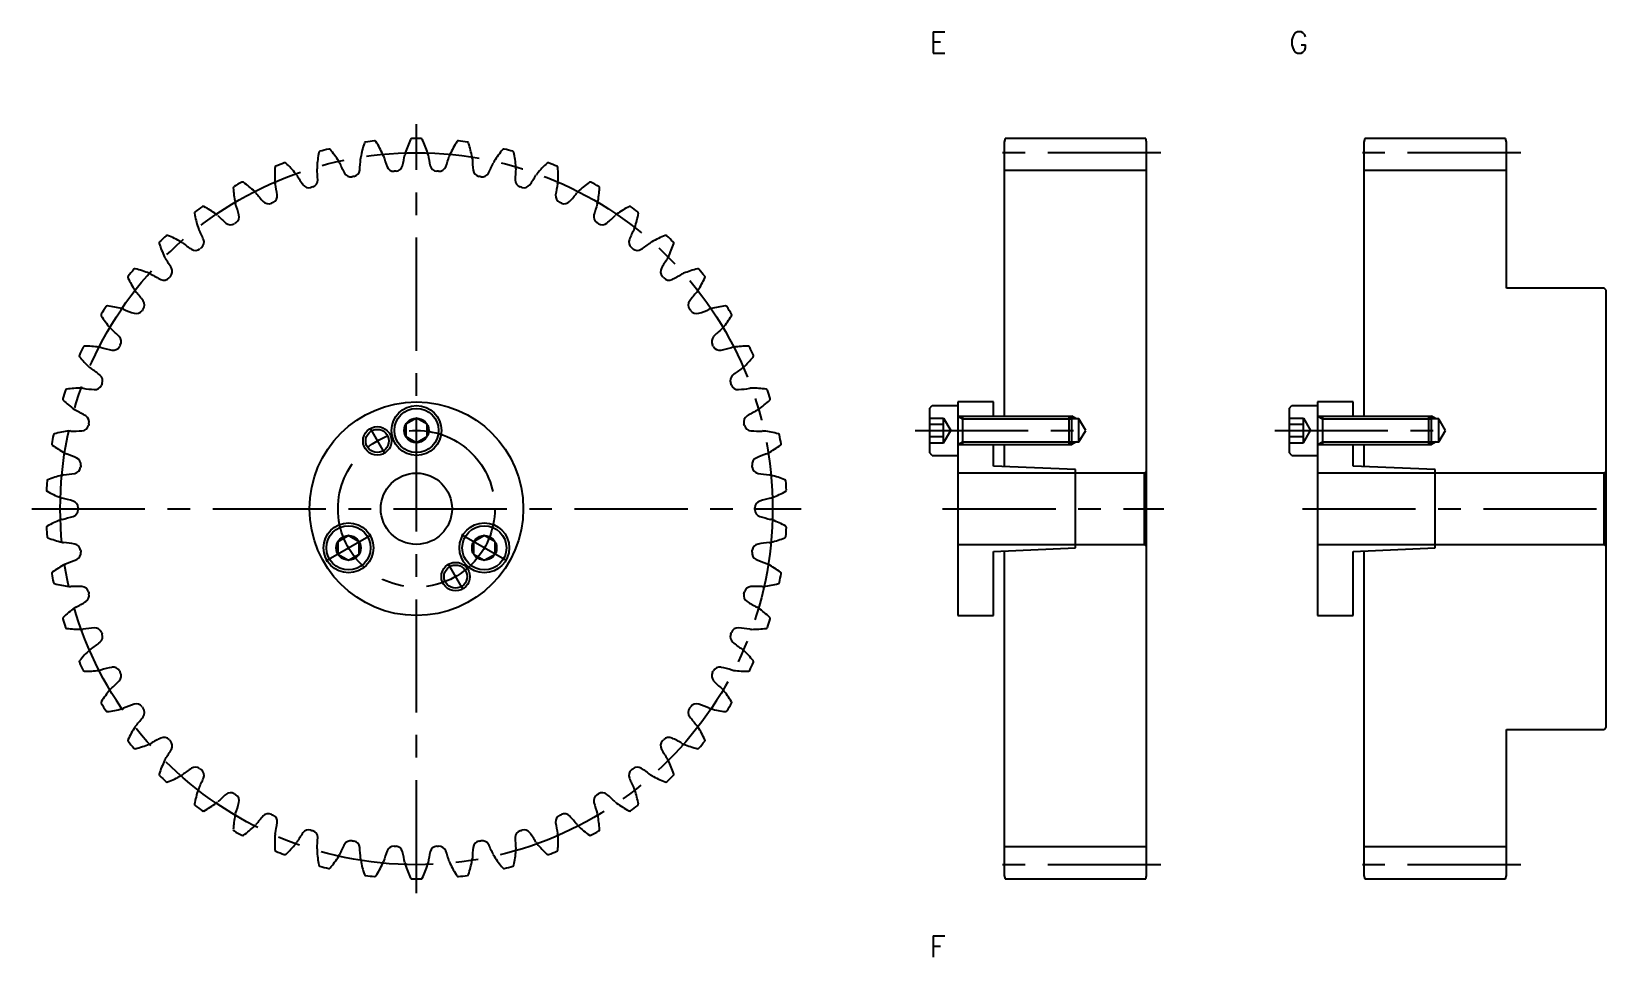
# Model space of a CAD drawing. Extents: x -2 to 221, y -18 to 256.
# Drawn here: x -2 to 220.7, y 126 to 256 of the extents above; entities that cross this region are included whole.
import ezdxf

# ---------------------------------------------------------------- set-up
doc = ezdxf.new("R2010")
doc.units = 0
doc.header["$LTSCALE"] = 0.5
doc.linetypes.add('CENTER', pattern=[50.8, 31.75, -6.35, 6.35, -6.35])
for name, color, linetype in [('MSM_CENTER', 1, 'CENTER'), ('MSM_CONTINUOUS', 7, 'CONTINUOUS'), ('MSM_NARROW', 5, 'CONTINUOUS'), ('MSM_PART_NUMBER', 7, 'CONTINUOUS')]:
    doc.layers.add(name, color=color, linetype=linetype)
doc.styles.get("Standard").update_dxf_attribs({"font": 'txt.shx', "height": 2, "bigfont": 'bigfont.shx'})

# ---------------------------------------------------------------- blocks, each defined once
blk = doc.blocks.new('*U3')
at = {"layer": 'MSM_PART_NUMBER'}
blk.add_text('F', height=3, dxfattribs=at).set_placement((124, 126))
blk = doc.blocks.new('*U8')
at = {"layer": 'MSM_PART_NUMBER'}
blk.add_text('E', height=3, dxfattribs=at).set_placement((124, 253))
blk = doc.blocks.new('*U9')
at = {"layer": 'MSM_PART_NUMBER'}
blk.add_text('G', height=3, dxfattribs=at).set_placement((174.5, 253))

msp = doc.modelspace()

# ---------------------------------------------------------------- linework, layer by layer
at = {"layer": 'MSM_CENTER'}
for p, q in [((52, 135), (52, 243)), ((156.5, 239), (132.5, 239)), ((207, 239), (183, 239)), ((45.45, 200.35), (47.55, 196.71)), ((122, 200), (146.51, 200)), ((172.5, 200), (197.01, 200)), ((-2, 189), (106, 189)), ((125.86, 189), (156.92, 189)), ((176.36, 189), (220.7, 189)), ((39.29, 181.66), (45.66, 185.34)), ((64.71, 181.66), (58.34, 185.34)), ((58.55, 177.66), (56.45, 181.29)), ((156.5, 139), (132.5, 139)), ((207, 139), (183, 139))]:
    msp.add_line(p, q, dxfattribs=at)
for radius in [50, 11]:
    msp.add_circle((52, 189), radius, dxfattribs=at)
at = {"layer": 'MSM_CONTINUOUS'}
for p, q in [((134.63, 241), (134.5, 240.5)), ((154.37, 241), (134.63, 241)), ((154.5, 240.5), (154.37, 241)), ((185.13, 241), (185, 240.5)), ((204.87, 241), (185.13, 241)), ((205, 240.5), (204.87, 241)), ((134.5, 240.5), (134.5, 202)), ((154.5, 137.5), (154.5, 240.5)), ((185, 240.5), (185, 202)), ((205, 220), (205, 240.5)), ((154.5, 236.5), (134.5, 236.5)), ((205, 236.5), (185, 236.5)), ((218.7, 220), (205, 220)), ((219, 219.7), (218.7, 220)), ((219, 158.3), (219, 219.7)), ((124, 203.1), (124.4, 203.5)), ((124, 203.1), (124, 196.9)), ((124.4, 203.5), (128, 203.5)), ((128, 204), (128, 174)), ((133, 204), (128, 204)), ((133, 202), (133, 204)), ((174.5, 203.1), (174.9, 203.5)), ((174.5, 203.1), (174.5, 196.9)), ((174.9, 203.5), (178.5, 203.5)), ((178.5, 204), (178.5, 174)), ((183.5, 204), (178.5, 204)), ((183.5, 202), (183.5, 204)), ((52, 201.73), (50.5, 200.87)), ((50.5, 200.87), (50.5, 199.13)), ((53.5, 200.87), (52, 201.73)), ((53.5, 199.13), (53.5, 200.87)), ((124, 201.73), (126, 201.73)), ((124, 200.87), (126, 200.87)), ((126, 201.73), (127, 200)), ((126, 198.27), (126, 201.73)), ((128, 202), (143.62, 202)), ((128.66, 202), (128.66, 198)), ((143.62, 198), (143.62, 202)), ((144, 201.62), (143.62, 202)), ((145, 201.62), (144, 201.62)), ((144, 198.38), (144, 201.62)), ((145.94, 200), (145, 201.62)), ((145, 198.38), (145, 201.62)), ((174.5, 201.73), (176.5, 201.73)), ((174.5, 200.87), (176.5, 200.87)), ((176.5, 201.73), (177.5, 200)), ((176.5, 198.27), (176.5, 201.73)), ((178.5, 202), (194.12, 202)), ((179.16, 202), (179.16, 198)), ((194.12, 198), (194.12, 202)), ((194.5, 201.62), (194.12, 202)), ((195.5, 201.62), (194.5, 201.62)), ((194.5, 198.38), (194.5, 201.62)), ((196.44, 200), (195.5, 201.62)), ((195.5, 198.38), (195.5, 201.62)), ((50.5, 199.13), (52, 198.27)), ((52, 198.27), (53.5, 199.13)), ((124, 199.13), (126, 199.13)), ((124, 198.27), (126, 198.27)), ((126, 198.27), (127, 200)), ((143.62, 198), (144, 198.38)), ((144, 198.38), (145, 198.38)), ((145, 198.38), (145.94, 200)), ((174.5, 199.13), (176.5, 199.13)), ((174.5, 198.27), (176.5, 198.27)), ((176.5, 198.27), (177.5, 200)), ((194.12, 198), (194.5, 198.38)), ((194.5, 198.38), (195.5, 198.38)), ((195.5, 198.38), (196.44, 200)), ((124.4, 196.5), (124, 196.9)), ((124.4, 196.5), (128, 196.5)), ((128, 198), (143.62, 198)), ((133, 195), (133, 198)), ((134.5, 198), (134.5, 194.93)), ((174.9, 196.5), (174.5, 196.9)), ((174.9, 196.5), (178.5, 196.5)), ((178.5, 198), (194.12, 198)), ((183.5, 195), (183.5, 198)), ((185, 198), (185, 194.93)), ((154.2, 194), (128, 194)), ((144.5, 194.5), (133, 195)), ((144.5, 183.5), (144.5, 194.5)), ((154.5, 194.3), (154.2, 194)), ((154.2, 184), (154.2, 194)), ((218.7, 194), (178.5, 194)), ((195, 194.5), (183.5, 195)), ((195, 183.5), (195, 194.5)), ((219, 194.3), (218.7, 194)), ((218.7, 184), (218.7, 194)), ((42.47, 185.23), (40.97, 184.37)), ((43.97, 184.37), (42.47, 185.23)), ((61.53, 185.23), (60.03, 184.37)), ((63.03, 184.37), (61.53, 185.23)), ((40.97, 184.37), (40.97, 182.63)), ((40.97, 182.63), (42.47, 181.77)), ((42.47, 181.77), (43.97, 182.63)), ((43.97, 182.63), (43.97, 184.37)), ((60.03, 184.37), (60.03, 182.63)), ((60.03, 182.63), (61.53, 181.77)), ((61.53, 181.77), (63.03, 182.63)), ((63.03, 182.63), (63.03, 184.37)), ((128, 184), (154.2, 184)), ((133, 183), (144.5, 183.5)), ((133, 174), (133, 183)), ((134.5, 183.07), (134.5, 137.5)), ((154.2, 184), (154.5, 183.7)), ((178.5, 184), (218.7, 184)), ((183.5, 183), (195, 183.5)), ((183.5, 174), (183.5, 183)), ((185, 183.07), (185, 137.5)), ((218.7, 184), (219, 183.7)), ((128, 174), (133, 174)), ((178.5, 174), (183.5, 174)), ((218.7, 158), (219, 158.3)), ((205, 137.5), (205, 158)), ((205, 158), (218.7, 158)), ((154.5, 141.5), (134.5, 141.5)), ((205, 141.5), (185, 141.5)), ((134.5, 137.5), (134.63, 137)), ((134.63, 137), (154.37, 137)), ((154.37, 137), (154.5, 137.5)), ((185, 137.5), (185.13, 137)), ((185.13, 137), (204.87, 137)), ((204.87, 137), (205, 137.5))]:
    msp.add_line(p, q, dxfattribs=at)
for centre, radius in [((52, 189), 15), ((52, 200), 3.5), ((52, 200), 3.1), ((52, 200), 1.73), ((46.5, 198.53), 1.62), ((52, 189), 5), ((42.47, 183.5), 3.5), ((42.47, 183.5), 3.1), ((42.47, 183.5), 1.73), ((61.53, 183.5), 3.5), ((61.53, 183.5), 3.1), ((61.53, 183.5), 1.73), ((57.5, 179.47), 1.62)]:
    msp.add_circle(centre, radius, dxfattribs=at)
for centre, radius, start, end in [((52, 189), 52, 96.5032, 97.8968), ((46.13, 240.47), 0.2, 32.4587, 96.5032), ((32.24, 231.63), 16.67, 25.4, 32.4587), ((66.26, 233.77), 16.67, 154.7413, 161.8), ((51.37, 240.8), 0.2, 90.6968, 154.7413), ((52, 189), 52, 89.3032, 90.6968), ((52.63, 240.8), 0.2, 25.2587, 89.3032), ((37.74, 233.77), 16.67, 18.2, 25.2587), ((71.76, 231.63), 16.67, 147.5413, 154.6), ((57.87, 240.47), 0.2, 83.4968, 147.5413), ((52, 189), 52, 82.1032, 83.4968), ((54.68, 235.91), 16.67, 169.1413, 176.2), ((38.51, 239.01), 0.2, 105.0969, 169.1413), ((52, 189), 52, 103.7032, 105.0968), ((39.73, 239.33), 0.2, 39.6587, 103.7032), ((27.05, 228.82), 16.67, 32.6, 39.6587), ((45.8, 238.07), 1.65, 169, 178.1121), ((60.54, 235.2), 16.67, 161.9413, 169), ((44.88, 240.31), 0.2, 97.8969, 161.9413), ((45.8, 238.07), 1.65, 16.2879, 25.4), ((66.58, 244.16), 20, 196.3335, 200.8459), ((30.62, 241.89), 20, 346.3541, 350.8665), ((52, 238.46), 1.65, 161.8, 170.9121), ((52, 238.46), 1.65, 9.0879, 18.2), ((73.38, 241.89), 20, 189.1335, 193.6459), ((37.42, 244.16), 20, 339.1541, 343.6665), ((58.2, 238.07), 1.65, 154.6, 163.7121), ((59.12, 240.31), 0.2, 18.0587, 82.1032), ((43.46, 235.2), 16.67, 11, 18.0587), ((58.2, 238.07), 1.65, 1.8879, 11), ((76.95, 228.82), 16.67, 140.3413, 147.4), ((64.27, 239.33), 0.2, 76.2968, 140.3413), ((52, 189), 52, 74.9032, 76.2968), ((65.49, 239.01), 0.2, 10.8587, 74.9032), ((49.32, 235.91), 16.67, 3.8, 10.8587), ((48.78, 235.88), 16.67, 176.3413, 183.4), ((32.35, 236.93), 0.2, 112.2969, 176.3413), ((52, 189), 52, 110.9032, 112.2968), ((33.52, 237.39), 0.2, 46.8587, 110.9032), ((22.26, 225.38), 16.67, 39.8, 46.8587), ((39.7, 236.91), 1.65, 176.2, 185.3121), ((18.14, 234.92), 20, 0.7541, 5.2665), ((39.7, 236.91), 1.65, 23.4879, 32.6), ((59.55, 245.55), 20, 203.5335, 208.0459), ((42.78, 236.62), 1, 208.0459, 280.954), ((43.04, 236.67), 1, 280.646, 353.5541), ((24.16, 238.8), 20, 353.5541, 358.0665), ((48.82, 237.4), 1, 200.8459, 273.754), ((52, 189), 47.5, 93.446, 93.754), ((49.08, 237.41), 1, 273.446, 346.3541), ((54.92, 237.41), 1, 193.6459, 266.554), ((52, 189), 47.5, 86.246, 86.554), ((55.18, 237.4), 1, 266.246, 339.1541), ((79.84, 238.8), 20, 181.9335, 186.4459), ((60.96, 236.67), 1, 186.4459, 259.354), ((61.22, 236.62), 1, 259.046, 331.9541), ((44.45, 245.55), 20, 331.9541, 336.4665), ((64.3, 236.91), 1.65, 147.4, 156.5121), ((85.86, 234.92), 20, 174.7335, 179.2459), ((64.3, 236.91), 1.65, 354.6879, 3.8), ((81.74, 225.38), 16.67, 133.1413, 140.2), ((70.48, 237.39), 0.2, 69.0968, 133.1413), ((52, 189), 52, 67.7032, 69.0968), ((71.65, 236.93), 0.2, 3.6587, 67.7032), ((55.22, 235.88), 16.67, 356.6, 3.6587), ((26.49, 234.09), 0.2, 119.4969, 183.5413), ((42.93, 235.1), 16.67, 183.5413, 190.6), ((52, 189), 52, 118.1032, 119.4968), ((27.6, 234.69), 0.2, 54.0587, 118.1032), ((17.93, 221.36), 16.67, 47, 54.0587), ((33.79, 234.99), 1.65, 183.4, 192.5121), ((12.65, 230.31), 20, 7.9541, 12.4665), ((33.79, 234.99), 1.65, 30.6879, 39.8), ((52.41, 246.05), 20, 210.7335, 215.2459), ((36.89, 235.09), 1, 215.2459, 288.154), ((52, 189), 47.5, 107.846, 108.154), ((37.14, 235.17), 1, 287.846, 0.7541), ((52, 189), 47.5, 100.646, 100.954), ((52, 189), 47.5, 79.046, 79.354), ((66.86, 235.17), 1, 179.2459, 252.154), ((52, 189), 47.5, 71.846, 72.154), ((67.11, 235.09), 1, 251.846, 324.7541), ((51.59, 246.05), 20, 324.7541, 329.2665), ((70.21, 234.99), 1.65, 140.2, 149.3121), ((91.35, 230.31), 20, 167.5335, 172.0459), ((70.21, 234.99), 1.65, 347.4879, 356.6), ((86.07, 221.36), 16.67, 125.9413, 133), ((76.4, 234.69), 0.2, 61.8968, 125.9413), ((52, 189), 52, 60.5032, 61.8968), ((61.07, 235.1), 16.67, 349.4, 356.4587), ((77.51, 234.09), 0.2, 356.4587, 60.5032), ((28.17, 232.34), 1.65, 190.6, 199.7121), ((7.78, 225.05), 20, 15.1541, 19.6665), ((28.17, 232.34), 1.65, 37.8879, 47), ((45.25, 245.65), 20, 217.9335, 222.4459), ((31.23, 232.83), 1, 222.4459, 295.354), ((52, 189), 47.5, 115.046, 115.354), ((31.47, 232.94), 1, 295.046, 7.9541), ((72.53, 232.94), 1, 172.0459, 244.954), ((52, 189), 47.5, 64.646, 64.954), ((72.77, 232.83), 1, 244.646, 317.5541), ((58.75, 245.65), 20, 317.5541, 322.0665), ((75.83, 232.34), 1.65, 133, 142.1121), ((96.22, 225.05), 20, 160.3335, 164.8459), ((75.83, 232.34), 1.65, 340.2879, 349.4), ((21.05, 230.53), 0.2, 126.6969, 190.7413), ((37.22, 233.6), 16.67, 190.7413, 197.8), ((52, 189), 52, 125.3032, 126.6968), ((22.06, 231.27), 0.2, 61.2587, 125.3032), ((14.15, 216.84), 16.67, 54.2, 61.2587), ((22.93, 229.01), 1.65, 45.0879, 54.2), ((38.21, 244.36), 20, 225.1335, 229.6459), ((26.12, 230.02), 1, 302.246, 15.1541), ((77.88, 230.02), 1, 164.8459, 237.754), ((65.79, 244.36), 20, 310.3541, 314.8665), ((81.07, 229.01), 1.65, 125.8, 134.9121), ((89.85, 216.84), 16.67, 118.7413, 125.8), ((81.94, 231.27), 0.2, 54.6968, 118.7413), ((52, 189), 52, 53.3032, 54.6968), ((66.78, 233.6), 16.67, 342.2, 349.2587), ((82.95, 230.53), 0.2, 349.2587, 53.3032), ((52, 189), 52, 132.5032, 133.8968), ((17, 227.19), 0.2, 68.4587, 132.5032), ((10.96, 211.87), 16.67, 61.4, 68.4587), ((22.93, 229.01), 1.65, 197.8, 206.9121), ((3.61, 219.23), 20, 22.3541, 26.8665), ((25.9, 229.88), 1, 229.6459, 302.554), ((52, 189), 47.5, 122.246, 122.554), ((52, 189), 47.5, 57.446, 57.754), ((78.1, 229.88), 1, 237.446, 310.3541), ((100.39, 219.23), 20, 153.1335, 157.6459), ((81.07, 229.01), 1.65, 333.0879, 342.2), ((93.04, 211.87), 16.67, 111.5413, 118.6), ((87, 227.19), 0.2, 47.4968, 111.5413), ((52, 189), 52, 46.1032, 47.4968), ((16.08, 226.33), 0.2, 133.8969, 197.9413), ((31.75, 231.4), 16.67, 197.9413, 205), ((18.14, 225.05), 1.65, 52.2879, 61.4), ((31.38, 242.19), 20, 232.3335, 236.8459), ((20.98, 226.29), 1, 236.8459, 309.754), ((52, 189), 47.5, 129.446, 129.754), ((21.19, 226.45), 1, 309.446, 22.3541), ((82.81, 226.45), 1, 157.6459, 230.554), ((52, 189), 47.5, 50.246, 50.554), ((83.02, 226.29), 1, 230.246, 303.1541), ((72.62, 242.19), 20, 303.1541, 307.6665), ((85.86, 225.05), 1.65, 118.6, 127.7121), ((72.25, 231.4), 16.67, 335, 342.0587), ((87.92, 226.33), 0.2, 342.0587, 46.1032), ((12.49, 222.5), 0.2, 75.6587, 139.7032), ((18.14, 225.05), 1.65, 205, 214.1121), ((0.21, 212.92), 20, 29.5541, 34.0665), ((16.73, 222.3), 1, 316.646, 29.5541), ((87.27, 222.3), 1, 150.4459, 223.354), ((103.79, 212.92), 20, 145.9335, 150.4459), ((85.86, 225.05), 1.65, 325.8879, 335), ((91.51, 222.5), 0.2, 40.2968, 104.3413), ((11.69, 221.53), 0.2, 141.0969, 205.1413), ((26.6, 228.53), 16.67, 205.1413, 212.2), ((52, 189), 52, 139.7032, 141.0968), ((8.41, 206.55), 16.67, 68.6, 75.6587), ((13.89, 220.53), 1.65, 59.4879, 68.6), ((24.87, 239.19), 20, 239.5335, 244.0459), ((16.56, 222.11), 1, 244.0459, 316.954), ((52, 189), 47.5, 136.646, 136.954), ((52, 189), 47.5, 43.046, 43.354), ((87.44, 222.11), 1, 223.046, 295.9541), ((79.13, 239.19), 20, 295.9541, 300.4665), ((90.11, 220.53), 1.65, 111.4, 120.5121), ((95.59, 206.55), 16.67, 104.3413, 111.4), ((77.4, 228.53), 16.67, 327.8, 334.8587), ((52, 189), 52, 38.9032, 40.2968), ((92.31, 221.53), 0.2, 334.8587, 38.9032), ((13.89, 220.53), 1.65, 212.2, 221.3121), ((-2.38, 206.24), 20, 36.7541, 41.2665), ((106.38, 206.24), 20, 138.7335, 143.2459), ((90.11, 220.53), 1.65, 318.6879, 327.8), ((7.93, 216.22), 0.2, 148.2969, 212.3413), ((52, 189), 52, 146.9032, 148.2968), ((21.84, 225.03), 16.67, 212.3413, 219.4), ((8.6, 217.29), 0.2, 82.8587, 146.9032), ((6.56, 200.95), 16.67, 75.8, 82.8587), ((10.24, 215.5), 1.65, 66.6879, 75.8), ((18.79, 235.39), 20, 246.7335, 251.2459), ((12.69, 217.4), 1, 251.2459, 324.154), ((52, 189), 47.5, 143.846, 144.154), ((12.84, 217.61), 1, 323.846, 36.7541), ((91.16, 217.61), 1, 143.2459, 216.154), ((52, 189), 47.5, 35.846, 36.154), ((91.31, 217.4), 1, 215.846, 288.7541), ((85.21, 235.39), 20, 288.7541, 293.2665), ((93.76, 215.5), 1.65, 104.2, 113.3121), ((97.44, 200.95), 16.67, 97.1413, 104.2), ((82.16, 225.03), 16.67, 320.6, 327.6587), ((95.4, 217.29), 0.2, 33.0968, 97.1413), ((52, 189), 52, 31.7032, 33.0968), ((96.07, 216.22), 0.2, 327.6587, 31.7032), ((10.24, 215.5), 1.65, 219.4, 228.5121), ((-4.12, 199.29), 20, 43.9541, 48.4665), ((108.12, 199.29), 20, 131.5335, 136.0459), ((93.76, 215.5), 1.65, 311.4879, 320.6), ((52, 189), 52, 154.1032, 155.4968), ((5.4, 211.62), 0.2, 90.0587, 154.1032), ((5.42, 195.16), 16.67, 83, 90.0587), ((7.25, 210.06), 1.65, 73.8879, 83), ((13.24, 230.87), 20, 253.9335, 258.4459), ((9.44, 212.25), 1, 258.4459, 331.354), ((9.56, 212.48), 1, 331.046, 43.9541), ((52, 189), 47.5, 151.046, 151.354), ((94.44, 212.48), 1, 136.0459, 208.954), ((52, 189), 47.5, 28.646, 28.954), ((94.56, 212.25), 1, 208.646, 281.5541), ((90.76, 230.87), 20, 281.5541, 286.0665), ((96.75, 210.06), 1.65, 97, 106.1121), ((98.58, 195.16), 16.67, 89.9413, 97), ((98.6, 211.62), 0.2, 25.8968, 89.9413), ((52, 189), 52, 24.5032, 25.8968), ((4.87, 210.48), 0.2, 155.4969, 219.5413), ((17.56, 220.97), 16.67, 219.5413, 226.6), ((86.44, 220.97), 16.67, 313.4, 320.4587), ((99.13, 210.48), 0.2, 320.4587, 24.5032), ((7.25, 210.06), 1.65, 226.6, 235.7121), ((-4.96, 192.18), 20, 51.1541, 55.6665), ((6.95, 206.98), 1, 338.246, 51.1541), ((97.05, 206.98), 1, 128.8459, 201.754), ((108.96, 192.18), 20, 124.3335, 128.8459), ((96.75, 210.06), 1.65, 304.2879, 313.4), ((52, 189), 52, 161.3032, 162.6968), ((2.93, 205.61), 0.2, 97.2587, 161.3032), ((5.01, 189.27), 16.67, 90.2, 97.2587), ((4.96, 204.28), 1.65, 81.0879, 90.2), ((8.3, 225.68), 20, 261.1335, 265.6459), ((6.86, 206.73), 1, 265.6459, 338.554), ((52, 189), 47.5, 158.246, 158.554), ((52, 189), 47.5, 21.446, 21.754), ((97.14, 206.73), 1, 201.446, 274.3541), ((95.7, 225.68), 20, 274.3541, 278.8665), ((99.04, 204.28), 1.65, 89.8, 98.9121), ((98.99, 189.27), 16.67, 82.7413, 89.8), ((101.07, 205.61), 0.2, 18.6968, 82.7413), ((52, 189), 52, 17.3032, 18.6968), ((2.54, 204.41), 0.2, 162.6969, 226.7413), ((13.83, 216.4), 16.67, 226.7413, 233.8), ((4.96, 204.28), 1.65, 233.8, 242.9121), ((-4.91, 185.01), 20, 58.3541, 62.8665), ((108.91, 185.01), 20, 117.1335, 121.6459), ((99.04, 204.28), 1.65, 297.0879, 306.2), ((90.17, 216.4), 16.67, 306.2, 313.2587), ((101.46, 204.41), 0.2, 313.2587, 17.3032), ((4.99, 200.94), 1, 272.8459, 345.754), ((5.06, 201.19), 1, 345.446, 58.3541), ((52, 189), 47.5, 165.446, 165.754), ((98.94, 201.19), 1, 121.6459, 194.554), ((52, 189), 47.5, 14.246, 14.554), ((99.01, 200.94), 1, 194.246, 267.1541), ((52, 189), 52, 168.5032, 169.8968), ((1.24, 199.32), 0.2, 104.4587, 168.5032), ((5.35, 183.38), 16.67, 97.4, 104.4587), ((3.42, 198.27), 1.65, 88.2879, 97.4), ((4.05, 219.91), 20, 268.3335, 272.8459), ((99.95, 219.91), 20, 267.1541, 271.6665), ((100.58, 198.27), 1.65, 82.6, 91.7121), ((98.65, 183.38), 16.67, 75.5413, 82.6), ((102.76, 199.32), 0.2, 11.4968, 75.5413), ((52, 189), 52, 10.1032, 11.4968), ((1, 198.09), 0.2, 169.8968, 233.9413), ((10.7, 211.4), 16.67, 233.9413, 241), ((3.42, 198.27), 1.65, 241, 250.1121), ((-3.96, 177.91), 20, 65.5541, 70.0665), ((3.9, 195.21), 1, 352.646, 65.5541), ((100.1, 195.21), 1, 114.4459, 187.354), ((107.96, 177.91), 20, 109.9335, 114.4459), ((100.58, 198.27), 1.65, 289.8879, 299), ((93.3, 211.4), 16.67, 299, 306.0587), ((103, 198.09), 0.2, 306.0587, 10.1032), ((2.64, 192.11), 1.65, 95.4879, 104.6), ((0.55, 213.66), 20, 275.5335, 280.0459), ((3.87, 194.95), 1, 280.0459, 352.954), ((52, 189), 47.5, 172.646, 172.954), ((52, 189), 47.5, 7.046, 7.354), ((100.13, 194.95), 1, 187.046, 259.9541), ((103.45, 213.66), 20, 259.9541, 264.4665), ((101.36, 192.11), 1.65, 75.4, 84.5121), ((52, 189), 52, 175.7032, 177.0968), ((0.27, 191.62), 0.2, 177.0968, 241.1413), ((0.35, 192.88), 0.2, 111.6587, 175.7032), ((6.42, 177.58), 16.67, 104.6, 111.6587), ((97.58, 177.58), 16.67, 68.3413, 75.4), ((103.65, 192.88), 0.2, 4.2968, 68.3413), ((103.73, 191.62), 0.2, 298.8587, 2.9032), ((52, 189), 52, 2.9032, 4.2968), ((8.21, 206.05), 16.67, 241.1413, 248.2), ((2.64, 192.11), 1.65, 248.2, 257.3121), ((-2.13, 170.98), 20, 72.7541, 77.2665), ((3.5, 189.13), 1, 359.846, 72.7541), ((100.5, 189.13), 1, 107.2459, 180.154), ((106.13, 170.98), 20, 102.7335, 107.2459), ((101.36, 192.11), 1.65, 282.6879, 291.8), ((95.79, 206.05), 16.67, 291.8, 298.8587), ((8.21, 171.95), 16.67, 111.8, 118.8587), ((2.64, 185.89), 1.65, 102.6879, 111.8), ((-2.13, 207.02), 20, 282.7335, 287.2459), ((3.5, 188.87), 1, 287.2459, 0.154), ((52, 189), 47.5, 179.846, 180.154), ((52, 189), 47.5, 359.846, 0.154), ((100.5, 188.87), 1, 179.846, 252.7541), ((106.13, 207.02), 20, 252.7541, 257.2665), ((101.36, 185.89), 1.65, 68.2, 77.3121), ((95.79, 171.95), 16.67, 61.1413, 68.2), ((0.27, 186.38), 0.2, 118.8587, 182.9032), ((52, 189), 52, 182.9032, 184.2968), ((0.35, 185.12), 0.2, 184.2968, 248.3413), ((6.42, 200.42), 16.67, 248.3413, 255.4), ((97.58, 200.42), 16.67, 284.6, 291.6587), ((103.65, 185.12), 0.2, 291.6587, 355.7032), ((103.73, 186.38), 0.2, 357.0968, 61.1413), ((52, 189), 52, 355.7032, 357.0968), ((2.64, 185.89), 1.65, 255.4, 264.5121), ((0.55, 164.34), 20, 79.9541, 84.4665), ((3.87, 183.05), 1, 7.046, 79.9541), ((3.9, 182.79), 1, 294.4459, 7.354), ((52, 189), 47.5, 187.046, 187.354), ((100.1, 182.79), 1, 172.646, 245.5541), ((52, 189), 47.5, 352.646, 352.954), ((100.13, 183.05), 1, 100.0459, 172.954), ((103.45, 164.34), 20, 95.5335, 100.0459), ((101.36, 185.89), 1.65, 275.4879, 284.6), ((10.7, 166.6), 16.67, 119, 126.0587), ((3.42, 179.73), 1.65, 109.8879, 119), ((-3.96, 200.09), 20, 289.9335, 294.4459), ((107.96, 200.09), 20, 245.5541, 250.0665), ((100.58, 179.73), 1.65, 61, 70.1121), ((93.3, 166.6), 16.67, 53.9413, 61), ((1, 179.91), 0.2, 126.0587, 190.1032), ((52, 189), 52, 190.1032, 191.4968), ((1.24, 178.68), 0.2, 191.4968, 255.5413), ((5.35, 194.62), 16.67, 255.5413, 262.6), ((98.65, 194.62), 16.67, 277.4, 284.4587), ((102.76, 178.68), 0.2, 284.4587, 348.5035), ((52, 189), 52, 348.5032, 349.8968), ((103, 179.91), 0.2, 349.8968, 53.9413), ((3.42, 179.73), 1.65, 262.6, 271.7121), ((4.05, 158.09), 20, 87.1541, 91.6665), ((-4.91, 192.99), 20, 297.1335, 301.6459), ((4.99, 177.06), 1, 14.246, 87.1541), ((5.06, 176.81), 1, 301.6459, 14.554), ((52, 189), 47.5, 194.246, 194.554), ((98.94, 176.81), 1, 165.446, 238.3541), ((52, 189), 47.5, 345.446, 345.754), ((99.01, 177.06), 1, 92.8459, 165.754), ((108.91, 192.99), 20, 238.3541, 242.8665), ((99.95, 158.09), 20, 88.3335, 92.8459), ((100.58, 179.73), 1.65, 268.2879, 277.4), ((2.54, 173.59), 0.2, 133.2587, 197.3032), ((13.83, 161.6), 16.67, 126.2, 133.2587), ((4.96, 173.72), 1.65, 117.0879, 126.2), ((99.04, 173.72), 1.65, 53.8, 62.9121), ((90.17, 161.6), 16.67, 46.7413, 53.8), ((101.46, 173.59), 0.2, 342.6968, 46.7413), ((52, 189), 52, 197.3032, 198.6968), ((2.93, 172.4), 0.2, 198.6968, 262.7413), ((5.01, 188.73), 16.67, 262.7413, 269.8), ((4.96, 173.72), 1.65, 269.8, 278.9121), ((8.3, 152.32), 20, 94.3541, 98.8665), ((6.86, 171.27), 1, 21.446, 94.3541), ((52, 189), 47.5, 201.446, 201.754), ((52, 189), 47.5, 338.246, 338.554), ((97.14, 171.27), 1, 85.6459, 158.554), ((95.7, 152.32), 20, 81.1335, 85.6459), ((99.04, 173.72), 1.65, 261.0879, 270.2), ((98.99, 188.73), 16.67, 270.2, 277.2587), ((101.07, 172.4), 0.2, 277.2587, 341.3032), ((52, 189), 52, 341.3032, 342.6968), ((7.25, 167.94), 1.65, 124.2879, 133.4), ((-4.96, 185.82), 20, 304.3335, 308.8459), ((6.95, 171.02), 1, 308.8459, 21.754), ((97.05, 171.02), 1, 158.246, 231.1541), ((108.96, 185.82), 20, 231.1541, 235.6665), ((96.75, 167.94), 1.65, 46.6, 55.7121), ((4.87, 167.52), 0.2, 140.4587, 204.5032), ((52, 189), 52, 204.5032, 205.8968), ((17.56, 157.03), 16.67, 133.4, 140.4587), ((86.44, 157.03), 16.67, 39.5413, 46.6), ((52, 189), 52, 334.1032, 335.4968), ((99.13, 167.52), 0.2, 335.4968, 39.5413), ((5.4, 166.38), 0.2, 205.8968, 269.9413), ((5.42, 182.84), 16.67, 269.9413, 277), ((7.25, 167.94), 1.65, 277, 286.1121), ((13.24, 147.13), 20, 101.5541, 106.0665), ((-4.12, 178.71), 20, 311.5335, 316.0459), ((9.44, 165.75), 1, 28.646, 101.5541), ((9.56, 165.52), 1, 316.0459, 28.954), ((52, 189), 47.5, 208.646, 208.954), ((94.44, 165.52), 1, 151.046, 223.9541), ((52, 189), 47.5, 331.046, 331.354), ((94.56, 165.75), 1, 78.4459, 151.354), ((108.12, 178.71), 20, 223.9541, 228.4665), ((90.76, 147.13), 20, 73.9335, 78.4459), ((96.75, 167.94), 1.65, 253.8879, 263), ((98.58, 182.84), 16.67, 263, 270.0587), ((98.6, 166.38), 0.2, 270.0587, 334.1035), ((21.84, 152.97), 16.67, 140.6, 147.6587), ((10.24, 162.5), 1.65, 131.4879, 140.6), ((93.76, 162.5), 1.65, 39.4, 48.5121), ((82.16, 152.97), 16.67, 32.3413, 39.4), ((7.93, 161.78), 0.2, 147.6587, 211.7032), ((52, 189), 52, 211.7032, 213.0968), ((8.6, 160.71), 0.2, 213.0968, 277.1413), ((6.56, 177.05), 16.67, 277.1413, 284.2), ((10.24, 162.5), 1.65, 284.2, 293.3121), ((18.79, 142.61), 20, 108.7541, 113.2665), ((12.69, 160.6), 1, 35.846, 108.7541), ((52, 189), 47.5, 215.846, 216.154), ((12.84, 160.39), 1, 323.2459, 36.154), ((91.16, 160.39), 1, 143.846, 216.7541), ((52, 189), 47.5, 323.846, 324.154), ((91.31, 160.6), 1, 71.2459, 144.154), ((85.21, 142.61), 20, 66.7335, 71.2459), ((93.76, 162.5), 1.65, 246.6879, 255.8), ((97.44, 177.05), 16.67, 255.8, 262.8587), ((95.4, 160.71), 0.2, 262.8587, 326.9035), ((52, 189), 52, 326.9032, 328.2968), ((96.07, 161.78), 0.2, 328.2968, 32.3413), ((26.6, 149.47), 16.67, 147.8, 154.8587), ((13.89, 157.47), 1.65, 138.6879, 147.8), ((-2.38, 171.76), 20, 318.7335, 323.2459), ((106.38, 171.76), 20, 216.7541, 221.2665), ((90.11, 157.47), 1.65, 32.2, 41.3121), ((77.4, 149.47), 16.67, 25.1413, 32.2), ((11.69, 156.47), 0.2, 154.8587, 218.9032), ((52, 189), 52, 218.9032, 220.2968), ((8.41, 171.45), 16.67, 284.3413, 291.4), ((13.89, 157.47), 1.65, 291.4, 300.5121), ((24.87, 138.81), 20, 115.9541, 120.4665), ((16.56, 155.89), 1, 43.046, 115.9541), ((52, 189), 47.5, 223.046, 223.354), ((16.73, 155.7), 1, 330.4459, 43.354), ((87.27, 155.7), 1, 136.646, 209.5541), ((52, 189), 47.5, 316.646, 316.954), ((87.44, 155.89), 1, 64.0459, 136.954), ((79.13, 138.81), 20, 59.5335, 64.0459), ((90.11, 157.47), 1.65, 239.4879, 248.6), ((95.59, 171.45), 16.67, 248.6, 255.6587), ((52, 189), 52, 319.7032, 321.0968), ((92.31, 156.47), 0.2, 321.0968, 25.1413), ((12.49, 155.5), 0.2, 220.2968, 284.3413), ((18.14, 152.95), 1.65, 145.8879, 155), ((0.21, 165.08), 20, 325.9335, 330.4459), ((103.79, 165.08), 20, 209.5541, 214.0665), ((85.86, 152.95), 1.65, 25, 34.1121), ((91.51, 155.5), 0.2, 255.6587, 319.7035), ((16.08, 151.67), 0.2, 162.0587, 226.1032), ((31.75, 146.6), 16.67, 155, 162.0587), ((52, 189), 52, 226.1032, 227.4968), ((10.96, 166.13), 16.67, 291.5413, 298.6), ((18.14, 152.95), 1.65, 298.6, 307.7121), ((31.38, 135.81), 20, 123.1541, 127.6665), ((20.98, 151.71), 1, 50.246, 123.1541), ((52, 189), 47.5, 230.246, 230.554), ((21.19, 151.55), 1, 337.6459, 50.554), ((82.81, 151.55), 1, 129.446, 202.3541), ((52, 189), 47.5, 309.446, 309.754), ((83.02, 151.71), 1, 56.8459, 129.754), ((72.62, 135.81), 20, 52.3335, 56.8459), ((85.86, 152.95), 1.65, 232.2879, 241.4), ((93.04, 166.13), 16.67, 241.4, 248.4587), ((52, 189), 52, 312.5032, 313.8968), ((72.25, 146.6), 16.67, 17.9413, 25), ((87.92, 151.67), 0.2, 313.8968, 17.9413), ((17, 150.81), 0.2, 227.4968, 291.5413), ((37.22, 144.4), 16.67, 162.2, 169.2587), ((22.93, 148.99), 1.65, 153.0879, 162.2), ((3.61, 158.77), 20, 333.1335, 337.6459), ((100.39, 158.77), 20, 202.3541, 206.8665), ((81.07, 148.99), 1.65, 17.8, 26.9121), ((66.78, 144.4), 16.67, 10.7413, 17.8), ((87, 150.81), 0.2, 248.4587, 312.5035), ((21.05, 147.47), 0.2, 169.2587, 233.3032), ((52, 189), 52, 233.3032, 234.6968), ((14.15, 161.16), 16.67, 298.7413, 305.8), ((22.93, 148.99), 1.65, 305.8, 314.9121), ((38.21, 133.64), 20, 130.3541, 134.8665), ((25.9, 148.12), 1, 57.446, 130.3541), ((52, 189), 47.5, 237.446, 237.754), ((7.78, 152.95), 20, 340.3335, 344.8459), ((26.12, 147.98), 1, 344.8459, 57.754), ((77.88, 147.98), 1, 122.246, 195.1541), ((96.22, 152.95), 20, 195.1541, 199.6665), ((52, 189), 47.5, 302.246, 302.554), ((78.1, 148.12), 1, 49.6459, 122.554), ((65.79, 133.64), 20, 45.1335, 49.6459), ((81.07, 148.99), 1.65, 225.0879, 234.2), ((89.85, 161.16), 16.67, 234.2, 241.2587), ((52, 189), 52, 305.3032, 306.6968), ((82.95, 147.47), 0.2, 306.6968, 10.7413), ((22.06, 146.73), 0.2, 234.6968, 298.7413), ((42.93, 142.9), 16.67, 169.4, 176.4587), ((28.17, 145.66), 1.65, 160.2879, 169.4), ((45.25, 132.35), 20, 137.5541, 142.0665), ((31.23, 145.17), 1, 64.646, 137.5541), ((52, 189), 47.5, 244.646, 244.954), ((31.47, 145.06), 1, 352.0459, 64.954), ((12.65, 147.69), 20, 347.5335, 352.0459), ((72.53, 145.06), 1, 115.046, 187.9541), ((91.35, 147.69), 20, 187.9541, 192.4665), ((52, 189), 47.5, 295.046, 295.354), ((72.77, 145.17), 1, 42.4459, 115.354), ((58.75, 132.35), 20, 37.9335, 42.4459), ((75.83, 145.66), 1.65, 10.6, 19.7121), ((61.07, 142.9), 16.67, 3.5413, 10.6), ((81.94, 146.73), 0.2, 241.2587, 305.3029), ((26.49, 143.91), 0.2, 176.4587, 240.5032), ((52, 189), 52, 240.5032, 241.8968), ((27.6, 143.31), 0.2, 241.8968, 305.9413), ((17.93, 156.64), 16.67, 305.9413, 313), ((28.17, 145.66), 1.65, 313, 322.1121), ((48.78, 142.12), 16.67, 176.6, 183.6587), ((33.79, 143.01), 1.65, 167.4879, 176.6), ((52.41, 131.95), 20, 144.7541, 149.2665), ((36.89, 142.91), 1, 71.846, 144.7541), ((52, 189), 47.5, 251.846, 252.154), ((37.14, 142.83), 1, 359.2459, 72.154), ((18.14, 143.08), 20, 354.7335, 359.2459), ((66.86, 142.83), 1, 107.846, 180.7541), ((85.86, 143.08), 20, 180.7541, 185.2665), ((52, 189), 47.5, 287.846, 288.154), ((67.11, 142.91), 1, 35.2459, 108.154), ((51.59, 131.95), 20, 30.7335, 35.2459), ((70.21, 143.01), 1.65, 3.4, 12.5121), ((55.22, 142.12), 16.67, 356.3413, 3.4), ((75.83, 145.66), 1.65, 217.8879, 227), ((86.07, 156.64), 16.67, 227, 234.0587), ((76.4, 143.31), 0.2, 234.0587, 298.1029), ((52, 189), 52, 298.1032, 299.4968), ((77.51, 143.91), 0.2, 299.4968, 3.5413), ((32.35, 141.07), 0.2, 183.6587, 247.7032), ((52, 189), 52, 247.7032, 249.0968), ((33.52, 140.61), 0.2, 249.0968, 313.1413), ((22.26, 152.62), 16.67, 313.1413, 320.2), ((33.79, 143.01), 1.65, 320.2, 329.3121), ((39.7, 141.09), 1.65, 174.6879, 183.8), ((54.68, 142.09), 16.67, 183.8, 190.8587), ((39.7, 141.09), 1.65, 327.4, 336.5121), ((59.55, 132.45), 20, 151.9541, 156.4665), ((42.78, 141.38), 1, 79.046, 151.9541), ((52, 189), 47.5, 259.046, 259.354), ((43.04, 141.33), 1, 6.4459, 79.354), ((24.16, 139.2), 20, 1.9335, 6.4459), ((66.58, 133.84), 20, 159.1541, 163.6665), ((48.82, 140.6), 1, 86.246, 159.1541), ((52, 189), 47.5, 266.246, 266.554), ((49.08, 140.59), 1, 13.6459, 86.554), ((30.62, 136.11), 20, 9.1335, 13.6459), ((73.38, 136.11), 20, 166.3541, 170.8665), ((54.92, 140.59), 1, 93.446, 166.3541), ((52, 189), 47.5, 273.446, 273.754), ((55.18, 140.6), 1, 20.8459, 93.754), ((37.42, 133.84), 20, 16.3335, 20.8459), ((79.84, 139.2), 20, 173.5541, 178.0665), ((60.96, 141.33), 1, 100.646, 173.5541), ((52, 189), 47.5, 280.646, 280.954), ((61.22, 141.38), 1, 28.0459, 100.954), ((44.45, 132.45), 20, 23.5335, 28.0459), ((64.3, 141.09), 1.65, 203.4879, 212.6), ((49.32, 142.09), 16.67, 349.1413, 356.2), ((64.3, 141.09), 1.65, 356.2, 5.3121), ((70.21, 143.01), 1.65, 210.6879, 219.8), ((81.74, 152.62), 16.67, 219.8, 226.8587), ((70.48, 140.61), 0.2, 226.8587, 290.9032), ((52, 189), 52, 290.9032, 292.2968), ((71.65, 141.07), 0.2, 292.2968, 356.3413), ((38.51, 138.99), 0.2, 190.8587, 254.9032), ((52, 189), 52, 254.9032, 256.2968), ((39.73, 138.67), 0.2, 256.2968, 320.3413), ((27.05, 149.18), 16.67, 320.3413, 327.4), ((45.8, 139.93), 1.65, 181.8879, 191), ((60.54, 142.8), 16.67, 191, 198.0587), ((32.24, 146.37), 16.67, 327.5413, 334.6), ((45.8, 139.93), 1.65, 334.6, 343.7121), ((52, 139.54), 1.65, 189.0879, 198.2), ((66.26, 144.23), 16.67, 198.2, 205.2587), ((37.74, 144.23), 16.67, 334.7413, 341.8), ((52, 139.54), 1.65, 341.8, 350.9121), ((58.2, 139.93), 1.65, 196.2879, 205.4), ((71.76, 146.37), 16.67, 205.4, 212.4587), ((43.46, 142.8), 16.67, 341.9413, 349), ((58.2, 139.93), 1.65, 349, 358.1121), ((76.95, 149.18), 16.67, 212.6, 219.6587), ((64.27, 138.67), 0.2, 219.6587, 283.7032), ((52, 189), 52, 283.7032, 285.0968), ((65.49, 138.99), 0.2, 285.0968, 349.1413), ((44.88, 137.69), 0.2, 198.0587, 262.1032), ((52, 189), 52, 262.1032, 263.4968), ((46.13, 137.53), 0.2, 263.4968, 327.5413), ((51.37, 137.2), 0.2, 205.2587, 269.3032), ((52, 189), 52, 269.3032, 270.6968), ((52.63, 137.2), 0.2, 270.6968, 334.7413), ((57.87, 137.53), 0.2, 212.4587, 276.5032), ((52, 189), 52, 276.5032, 277.8968), ((59.12, 137.69), 0.2, 277.8968, 341.9413)]:
    msp.add_arc(centre, radius, start, end, dxfattribs=at)
at = {"layer": 'MSM_NARROW'}
for p, q in [((128, 202), (128.66, 201.62)), ((128.66, 201.62), (144, 201.62)), ((143.62, 202), (144, 202)), ((144, 198), (144, 202)), ((144.66, 201.62), (144, 202)), ((178.5, 202), (179.16, 201.62)), ((179.16, 201.62), (194.5, 201.62)), ((194.12, 202), (194.5, 202)), ((194.5, 198), (194.5, 202)), ((195.16, 201.62), (194.5, 202)), ((128, 198), (128.66, 198.38)), ((128.66, 198.38), (144, 198.38)), ((144.66, 198.38), (144, 198)), ((178.5, 198), (179.16, 198.38)), ((179.16, 198.38), (194.5, 198.38)), ((195.16, 198.38), (194.5, 198)), ((143.62, 198), (144, 198)), ((194.12, 198), (194.5, 198))]:
    msp.add_line(p, q, dxfattribs=at)
for centre in [(46.5, 198.53), (57.5, 179.47)]:
    msp.add_circle(centre, 2, dxfattribs=at)

# ---------------------------------------------------------------- block references
at = {"layer": 'MSM_CONTINUOUS'}
for name in ['*U8', '*U9', '*U3']:
    msp.add_blockref(name, (0, 0), dxfattribs=at)

doc.saveas('drawing.dxf')
